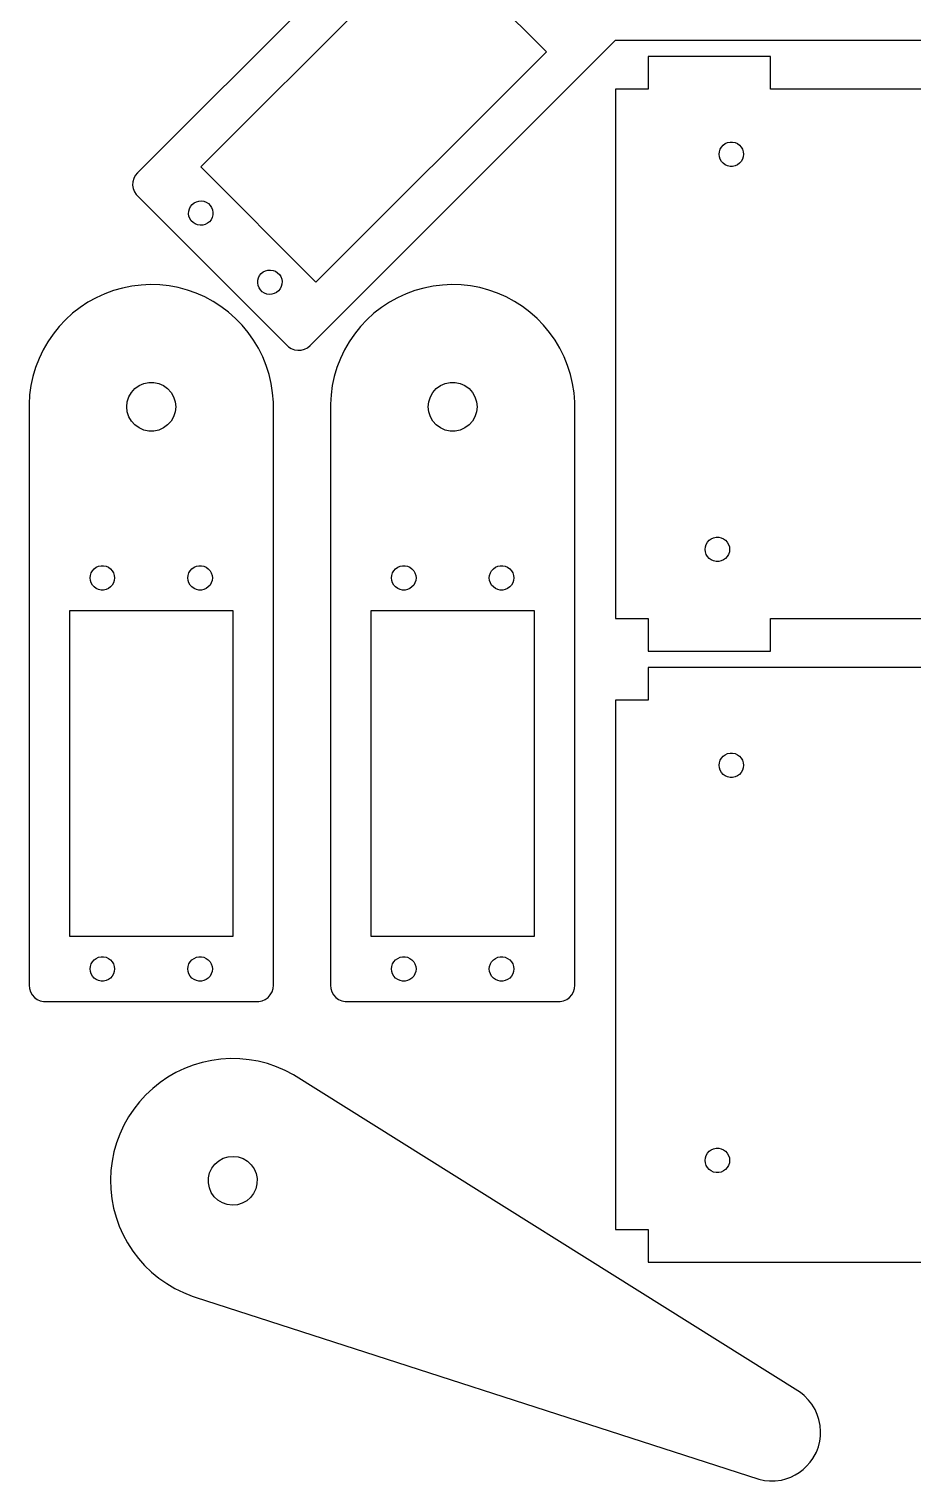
# Model space of a CAD drawing. Header units: metres. Extents: x -109 to 108, y -139 to 153.
# Drawn here: x -108.6 to -0.1, y -138.8 to 39.4 of the extents above; entities that cross this region are included whole.
import ezdxf

# ---------------------------------------------------------------- set-up
doc = ezdxf.new("R2010")
doc.units = ezdxf.units.M

msp = doc.modelspace()

# ---------------------------------------------------------------- linework, layer by layer
for p, q in [((-36.6091, 80.4173), (-95.299, 21.7274)), ((-87.5208, 22.4345), (-59.2365, 50.7188)), ((-59.2365, 50.7188), (-45.0944, 36.5767)), ((-74.0858, 0.51422), (-36.6, 38)), ((-36.6, 38), (36.6, 38)), ((-45.0944, 36.5767), (-73.3787, 8.29239)), ((-17.6, 36), (-32.6, 36)), ((-32.6, 36), (-32.6, 32)), ((-17.6, 32), (-17.6, 36)), ((-32.6, 32), (-36.6, 32)), ((-36.6, 32), (-36.6, -33)), ((17.6, 32), (-17.6, 32)), ((-23.6135, 24.8817), (-23.4037, 25.1147)), ((-23.4037, 25.1147), (-23.15, 25.299)), ((-23.15, 25.299), (-22.8635, 25.4266)), ((-22.8635, 25.4266), (-22.5568, 25.4918)), ((-22.5568, 25.4918), (-22.2432, 25.4918)), ((-22.2432, 25.4918), (-21.9365, 25.4266)), ((-21.9365, 25.4266), (-21.65, 25.299)), ((-21.65, 25.299), (-21.3963, 25.1147)), ((-21.3963, 25.1147), (-21.1865, 24.8817)), ((-23.9, 24), (-23.8672, 24.3119)), ((-23.8672, 23.6881), (-23.9, 24)), ((-23.8672, 24.3119), (-23.7703, 24.6101)), ((-23.7703, 23.3899), (-23.8672, 23.6881)), ((-23.7703, 24.6101), (-23.6135, 24.8817)), ((-23.6135, 23.1183), (-23.7703, 23.3899)), ((-21.1865, 24.8817), (-21.0297, 24.6101)), ((-21.0297, 23.3899), (-21.1865, 23.1183)), ((-21.0297, 24.6101), (-20.9328, 24.3119)), ((-20.9328, 23.6881), (-21.0297, 23.3899)), ((-20.9328, 24.3119), (-20.9, 24)), ((-20.9, 24), (-20.9328, 23.6881)), ((-95.5621, 21.4025), (-95.7519, 21.03)), ((-95.299, 21.7274), (-95.5621, 21.4025)), ((-73.3787, 8.29239), (-87.5208, 22.4345)), ((-23.4037, 22.8853), (-23.6135, 23.1183)), ((-23.15, 22.701), (-23.4037, 22.8853)), ((-22.8635, 22.5734), (-23.15, 22.701)), ((-22.5568, 22.5082), (-22.8635, 22.5734)), ((-22.2432, 22.5082), (-22.5568, 22.5082)), ((-21.9365, 22.5734), (-22.2432, 22.5082)), ((-21.65, 22.701), (-21.9365, 22.5734)), ((-21.3963, 22.8853), (-21.65, 22.701)), ((-21.1865, 23.1183), (-21.3963, 22.8853)), ((-95.8601, 20.6261), (-95.882, 20.2085)), ((-95.882, 20.2085), (-95.8166, 19.7956)), ((-95.7519, 21.03), (-95.8601, 20.6261)), ((-95.8166, 19.7956), (-95.6668, 19.4052)), ((-95.6668, 19.4052), (-95.4391, 19.0546)), ((-95.4391, 19.0546), (-95.2912, 18.9067)), ((-95.2912, 18.9067), (-95.299, 18.899)), ((-95.299, 18.899), (-76.9142, 0.51422)), ((-88.7788, 17.5946), (-88.5815, 17.8383)), ((-88.5815, 17.8383), (-88.3378, 18.0357)), ((-88.3378, 18.0357), (-88.0584, 18.178)), ((-88.0584, 18.178), (-87.7555, 18.2592)), ((-87.7555, 18.2592), (-87.4423, 18.2756)), ((-87.4423, 18.2756), (-87.1326, 18.2266)), ((-87.1326, 18.2266), (-86.8398, 18.1142)), ((-86.8398, 18.1142), (-86.5768, 17.9434)), ((-86.5768, 17.9434), (-86.3551, 17.7216)), ((-89.0187, 16.6992), (-89.0023, 17.0123)), ((-88.9697, 16.3895), (-89.0187, 16.6992)), ((-89.0023, 17.0123), (-88.9212, 17.3152)), ((-88.8573, 16.0967), (-88.9697, 16.3895)), ((-88.9212, 17.3152), (-88.7788, 17.5946)), ((-88.6865, 15.8337), (-88.8573, 16.0967)), ((-86.3551, 17.7216), (-86.1843, 17.4587)), ((-86.1204, 16.2401), (-86.2628, 15.9607)), ((-86.1843, 17.4587), (-86.0719, 17.1659)), ((-86.0393, 16.543), (-86.1204, 16.2401)), ((-86.0719, 17.1659), (-86.0229, 16.8562)), ((-86.0229, 16.8562), (-86.0393, 16.543)), ((-88.4648, 15.612), (-88.6865, 15.8337)), ((-88.2018, 15.4412), (-88.4648, 15.612)), ((-87.909, 15.3288), (-88.2018, 15.4412)), ((-87.5993, 15.2797), (-87.909, 15.3288)), ((-87.2862, 15.2961), (-87.5993, 15.2797)), ((-86.9833, 15.3773), (-87.2862, 15.2961)), ((-86.7039, 15.5197), (-86.9833, 15.3773)), ((-86.4602, 15.717), (-86.7039, 15.5197)), ((-86.2628, 15.9607), (-86.4602, 15.717)), ((-80.4359, 8.82994), (-80.2935, 9.10936)), ((-80.2935, 9.10936), (-80.0962, 9.35306)), ((-80.0962, 9.35306), (-79.8525, 9.5504)), ((-79.8525, 9.5504), (-79.5731, 9.69276)), ((-79.5731, 9.69276), (-79.2702, 9.77393)), ((-79.2702, 9.77393), (-78.957, 9.79034)), ((-78.957, 9.79034), (-78.6473, 9.74129)), ((-78.6473, 9.74129), (-78.3545, 9.62891)), ((-78.3545, 9.62891), (-78.0915, 9.45811)), ((-78.0915, 9.45811), (-77.8698, 9.23637)), ((-77.8698, 9.23637), (-77.699, 8.97337)), ((-77.699, 8.97337), (-77.5866, 8.68062)), ((-98.2353, 7.26584), (-99.316, 6.86818)), ((-97.1271, 7.57941), (-98.2353, 7.26584)), ((-95.9982, 7.80704), (-97.1271, 7.57941)), ((-94.8552, 7.94739), (-95.9982, 7.80704)), ((-93.7047, 7.99963), (-94.8552, 7.94739)), ((-92.5537, 7.96346), (-93.7047, 7.99963)), ((-91.4088, 7.83908), (-92.5537, 7.96346)), ((-90.2768, 7.62723), (-91.4088, 7.83908)), ((-89.1644, 7.32916), (-90.2768, 7.62723)), ((-88.0781, 6.94664), (-89.1644, 7.32916)), ((-80.5335, 8.2139), (-80.5171, 8.52705)), ((-80.4844, 7.90416), (-80.5335, 8.2139)), ((-80.5171, 8.52705), (-80.4359, 8.82994)), ((-80.372, 7.6114), (-80.4844, 7.90416)), ((-80.2012, 7.34842), (-80.372, 7.6114)), ((-79.9795, 7.12668), (-80.2012, 7.34842)), ((-77.9749, 7.23174), (-78.2186, 7.03439)), ((-77.7775, 7.47543), (-77.9749, 7.23174)), ((-77.6352, 7.75484), (-77.7775, 7.47543)), ((-77.554, 8.05774), (-77.6352, 7.75484)), ((-77.5866, 8.68062), (-77.5376, 8.3709)), ((-77.5376, 8.3709), (-77.554, 8.05774)), ((-61.2353, 7.26584), (-62.316, 6.86818)), ((-60.1271, 7.57941), (-61.2353, 7.26584)), ((-58.9982, 7.80704), (-60.1271, 7.57941)), ((-57.8552, 7.94739), (-58.9982, 7.80704)), ((-56.7047, 7.99963), (-57.8552, 7.94739)), ((-55.5537, 7.96346), (-56.7047, 7.99963)), ((-54.4088, 7.83908), (-55.5537, 7.96346)), ((-53.2768, 7.62723), (-54.4088, 7.83908)), ((-52.1644, 7.32916), (-53.2768, 7.62723)), ((-51.0781, 6.94664), (-52.1644, 7.32916)), ((-101.37, 5.83046), (-102.332, 5.1965)), ((-100.363, 6.38878), (-101.37, 5.83046)), ((-99.316, 6.86818), (-100.363, 6.38878)), ((-87.0244, 6.4819), (-88.0781, 6.94664)), ((-86.0095, 5.9377), (-87.0244, 6.4819)), ((-85.0393, 5.31723), (-86.0095, 5.9377)), ((-79.7165, 6.95589), (-79.9795, 7.12668)), ((-79.4238, 6.84351), (-79.7165, 6.95589)), ((-79.114, 6.79445), (-79.4238, 6.84351)), ((-78.8009, 6.81087), (-79.114, 6.79445)), ((-78.498, 6.89203), (-78.8009, 6.81087)), ((-78.2186, 7.03439), (-78.498, 6.89203)), ((-64.3704, 5.83046), (-65.3318, 5.1965)), ((-63.3632, 6.38878), (-64.3704, 5.83046)), ((-62.316, 6.86818), (-63.3632, 6.38878)), ((-50.0244, 6.4819), (-51.0781, 6.94664)), ((-49.0095, 5.9377), (-50.0244, 6.4819)), ((-48.0393, 5.31723), (-49.0095, 5.9377)), ((-104.132, 3.68039), (-104.921, 2.84088)), ((-103.262, 4.47382), (-104.132, 3.68039)), ((-102.332, 5.1965), (-103.262, 4.47382)), ((-84.1196, 4.62416), (-85.0393, 5.31723)), ((-83.2368, 3.8445), (-84.1196, 4.62416)), ((-82.4353, 3.01749), (-83.2368, 3.8445)), ((-67.1323, 3.68039), (-67.9206, 2.84088)), ((-66.2618, 4.47382), (-67.1323, 3.68039)), ((-65.3318, 5.1965), (-66.2618, 4.47382)), ((-47.1196, 4.62416), (-48.0393, 5.31723)), ((-46.2368, 3.8445), (-47.1196, 4.62416)), ((-45.4353, 3.01749), (-46.2368, 3.8445)), ((-105.658, 1.92233), (-106.307, 0.97098)), ((-104.921, 2.84088), (-105.658, 1.92233)), ((-81.6997, 2.13141), (-82.4353, 3.01749)), ((-81.0342, 1.19153), (-81.6997, 2.13141)), ((-68.6578, 1.92233), (-69.3068, 0.97098)), ((-67.9206, 2.84088), (-68.6578, 1.92233)), ((-44.6997, 2.13141), (-45.4353, 3.01749)), ((-44.0342, 1.19153), (-44.6997, 2.13141)), ((-106.307, 0.97098), (-106.881, -0.02737)), ((-80.4303, 0.18037), (-81.0342, 1.19153)), ((-79.9182, -0.85117), (-80.4303, 0.18037)), ((-76.9142, 0.51422), (-76.9065, 0.52197)), ((-76.9065, 0.52197), (-76.7586, 0.37415)), ((-76.7586, 0.37415), (-76.408, 0.14642)), ((-76.408, 0.14642), (-76.0176, -0.00342)), ((-75.1871, -0.04694), (-74.7833, 0.06128)), ((-74.7833, 0.06128), (-74.4107, 0.2511)), ((-74.4107, 0.2511), (-74.0858, 0.51422)), ((-69.3068, 0.97098), (-69.8809, -0.02737)), ((-43.4303, 0.18037), (-44.0342, 1.19153)), ((-42.9182, -0.85117), (-43.4303, 0.18037)), ((-107.377, -1.06682), (-107.8, -2.16602)), ((-106.881, -0.02737), (-107.377, -1.06682)), ((-79.4868, -1.91895), (-79.9182, -0.85117)), ((-76.0176, -0.00342), (-75.6047, -0.06883)), ((-75.6047, -0.06883), (-75.1871, -0.04694)), ((-70.3767, -1.06682), (-70.7997, -2.16602)), ((-69.8809, -0.02737), (-70.3767, -1.06682)), ((-42.4868, -1.91895), (-42.9182, -0.85117)), ((-108.129, -3.26965), (-108.372, -4.39528)), ((-107.8, -2.16602), (-108.129, -3.26965)), ((-79.1386, -3.01666), (-79.4868, -1.91895)), ((-78.8756, -4.13788), (-79.1386, -3.01666)), ((-71.1287, -3.26965), (-71.3721, -4.39528)), ((-70.7997, -2.16602), (-71.1287, -3.26965)), ((-42.1386, -3.01666), (-42.4868, -1.91895)), ((-41.8756, -4.13788), (-42.1386, -3.01666)), ((-108.372, -4.39528), (-108.528, -5.53627)), ((-96.3406, -5.7798), (-96.027, -5.23665)), ((-96.027, -5.23665), (-95.6074, -4.77057)), ((-95.6074, -4.77057), (-95.1, -4.40193)), ((-95.1, -4.40193), (-94.527, -4.14684)), ((-94.527, -4.14684), (-93.9136, -4.01645)), ((-93.9136, -4.01645), (-93.2864, -4.01645)), ((-93.2864, -4.01645), (-92.673, -4.14684)), ((-92.673, -4.14684), (-92.1, -4.40193)), ((-92.1, -4.40193), (-91.5926, -4.77057)), ((-91.5926, -4.77057), (-91.173, -5.23665)), ((-91.173, -5.23665), (-90.8594, -5.7798)), ((-78.6994, -5.27596), (-78.8756, -4.13788)), ((-78.6111, -6.42419), (-78.6994, -5.27596)), ((-71.3721, -4.39528), (-71.5284, -5.53627)), ((-59.3406, -5.7798), (-59.027, -5.23665)), ((-59.027, -5.23665), (-58.6074, -4.77057)), ((-58.6074, -4.77057), (-58.1, -4.40193)), ((-58.1, -4.40193), (-57.527, -4.14684)), ((-57.527, -4.14684), (-56.9136, -4.01645)), ((-56.9136, -4.01645), (-56.2864, -4.01645)), ((-56.2864, -4.01645), (-55.673, -4.14684)), ((-55.673, -4.14684), (-55.1, -4.40193)), ((-55.1, -4.40193), (-54.5926, -4.77057)), ((-54.5926, -4.77057), (-54.173, -5.23665)), ((-54.173, -5.23665), (-53.8594, -5.7798)), ((-41.6994, -5.27596), (-41.8756, -4.13788)), ((-41.6111, -6.42419), (-41.6994, -5.27596)), ((-108.597, -6.68587), (-108.6, -7)), ((-108.6, -7), (-108.6, -78)), ((-108.528, -5.53627), (-108.597, -6.68587)), ((-96.6, -7), (-96.5344, -6.37627)), ((-96.5344, -7.62373), (-96.6, -7)), ((-96.5344, -6.37627), (-96.3406, -5.7798)), ((-90.8594, -5.7798), (-90.6656, -6.37627)), ((-90.6656, -6.37627), (-90.6, -7)), ((-90.6, -7), (-90.6656, -7.62373)), ((-78.6, -78), (-78.6111, -6.42419)), ((-71.5967, -6.68587), (-71.6, -7)), ((-71.6, -7), (-71.6, -78)), ((-71.5284, -5.53627), (-71.5967, -6.68587)), ((-59.6, -7), (-59.5344, -6.37627)), ((-59.5344, -7.62373), (-59.6, -7)), ((-59.5344, -6.37627), (-59.3406, -5.7798)), ((-53.8594, -5.7798), (-53.6656, -6.37627)), ((-53.6656, -6.37627), (-53.6, -7)), ((-53.6, -7), (-53.6656, -7.62373)), ((-41.6, -78), (-41.6111, -6.42419)), ((-96.3406, -8.2202), (-96.5344, -7.62373)), ((-96.027, -8.76335), (-96.3406, -8.2202)), ((-95.6074, -9.22943), (-96.027, -8.76335)), ((-91.173, -8.76335), (-91.5926, -9.22943)), ((-90.8594, -8.2202), (-91.173, -8.76335)), ((-90.6656, -7.62373), (-90.8594, -8.2202)), ((-59.3406, -8.2202), (-59.5344, -7.62373)), ((-59.027, -8.76335), (-59.3406, -8.2202)), ((-58.6074, -9.22943), (-59.027, -8.76335)), ((-54.173, -8.76335), (-54.5926, -9.22943)), ((-53.8594, -8.2202), (-54.173, -8.76335)), ((-53.6656, -7.62373), (-53.8594, -8.2202)), ((-95.1, -9.59807), (-95.6074, -9.22943)), ((-94.527, -9.85316), (-95.1, -9.59807)), ((-93.9136, -9.98357), (-94.527, -9.85316)), ((-93.2864, -9.98357), (-93.9136, -9.98357)), ((-92.673, -9.85316), (-93.2864, -9.98357)), ((-92.1, -9.59807), (-92.673, -9.85316)), ((-91.5926, -9.22943), (-92.1, -9.59807)), ((-58.1, -9.59807), (-58.6074, -9.22943)), ((-57.527, -9.85316), (-58.1, -9.59807)), ((-56.9136, -9.98357), (-57.527, -9.85316)), ((-56.2864, -9.98357), (-56.9136, -9.98357)), ((-55.673, -9.85316), (-56.2864, -9.98357)), ((-55.1, -9.59807), (-55.673, -9.85316)), ((-54.5926, -9.22943), (-55.1, -9.59807)), ((-24.85, -23.201), (-24.5635, -23.0734)), ((-24.5635, -23.0734), (-24.2568, -23.0082)), ((-24.2568, -23.0082), (-23.9432, -23.0082)), ((-23.9432, -23.0082), (-23.6365, -23.0734)), ((-23.6365, -23.0734), (-23.35, -23.201)), ((-25.6, -24.5), (-25.5672, -24.1881)), ((-25.5672, -24.8119), (-25.6, -24.5)), ((-25.5672, -24.1881), (-25.4703, -23.8899)), ((-25.4703, -25.1101), (-25.5672, -24.8119)), ((-25.4703, -23.8899), (-25.3135, -23.6183)), ((-25.3135, -23.6183), (-25.1037, -23.3853)), ((-25.1037, -23.3853), (-24.85, -23.201)), ((-23.35, -23.201), (-23.0963, -23.3853)), ((-23.0963, -23.3853), (-22.8865, -23.6183)), ((-22.8865, -23.6183), (-22.7297, -23.8899)), ((-22.7297, -23.8899), (-22.6328, -24.1881)), ((-22.6328, -24.8119), (-22.7297, -25.1101)), ((-22.6328, -24.1881), (-22.6, -24.5)), ((-22.6, -24.5), (-22.6328, -24.8119)), ((-100.604, -26.8853), (-100.35, -26.701)), ((-100.35, -26.701), (-100.064, -26.5734)), ((-100.064, -26.5734), (-99.7568, -26.5082)), ((-99.7568, -26.5082), (-99.4432, -26.5082)), ((-99.4432, -26.5082), (-99.1365, -26.5734)), ((-99.1365, -26.5734), (-98.85, -26.701)), ((-98.85, -26.701), (-98.5963, -26.8853)), ((-88.6037, -26.8853), (-88.35, -26.701)), ((-88.35, -26.701), (-88.0635, -26.5734)), ((-88.0635, -26.5734), (-87.7568, -26.5082)), ((-87.7568, -26.5082), (-87.4432, -26.5082)), ((-87.4432, -26.5082), (-87.1365, -26.5734)), ((-87.1365, -26.5734), (-86.85, -26.701)), ((-86.85, -26.701), (-86.5963, -26.8853)), ((-63.6037, -26.8853), (-63.35, -26.701)), ((-63.35, -26.701), (-63.0635, -26.5734)), ((-63.0635, -26.5734), (-62.7568, -26.5082)), ((-62.7568, -26.5082), (-62.4432, -26.5082)), ((-62.4432, -26.5082), (-62.1365, -26.5734)), ((-62.1365, -26.5734), (-61.85, -26.701)), ((-61.85, -26.701), (-61.5963, -26.8853)), ((-51.6037, -26.8853), (-51.35, -26.701)), ((-51.35, -26.701), (-51.0635, -26.5734)), ((-51.0635, -26.5734), (-50.7568, -26.5082)), ((-50.7568, -26.5082), (-50.4432, -26.5082)), ((-50.4432, -26.5082), (-50.1365, -26.5734)), ((-50.1365, -26.5734), (-49.85, -26.701)), ((-49.85, -26.701), (-49.5963, -26.8853)), ((-25.3135, -25.3817), (-25.4703, -25.1101)), ((-25.1037, -25.6147), (-25.3135, -25.3817)), ((-24.85, -25.799), (-25.1037, -25.6147)), ((-24.5635, -25.9266), (-24.85, -25.799)), ((-24.2568, -25.9918), (-24.5635, -25.9266)), ((-23.9432, -25.9918), (-24.2568, -25.9918)), ((-23.6365, -25.9266), (-23.9432, -25.9918)), ((-23.35, -25.799), (-23.6365, -25.9266)), ((-23.0963, -25.6147), (-23.35, -25.799)), ((-22.8865, -25.3817), (-23.0963, -25.6147)), ((-22.7297, -25.1101), (-22.8865, -25.3817)), ((-101.1, -28), (-101.067, -27.6881)), ((-101.067, -28.3119), (-101.1, -28)), ((-101.067, -27.6881), (-100.97, -27.3899)), ((-100.97, -28.6101), (-101.067, -28.3119)), ((-100.97, -27.3899), (-100.814, -27.1183)), ((-100.814, -27.1183), (-100.604, -26.8853)), ((-98.5963, -26.8853), (-98.3865, -27.1183)), ((-98.3865, -27.1183), (-98.2297, -27.3899)), ((-98.2297, -27.3899), (-98.1328, -27.6881)), ((-98.1328, -28.3119), (-98.2297, -28.6101)), ((-98.1328, -27.6881), (-98.1, -28)), ((-98.1, -28), (-98.1328, -28.3119)), ((-89.1, -28), (-89.0672, -27.6881)), ((-89.0672, -28.3119), (-89.1, -28)), ((-89.0672, -27.6881), (-88.9703, -27.3899)), ((-88.9703, -28.6101), (-89.0672, -28.3119)), ((-88.9703, -27.3899), (-88.8135, -27.1183)), ((-88.8135, -27.1183), (-88.6037, -26.8853)), ((-86.5963, -26.8853), (-86.3865, -27.1183)), ((-86.3865, -27.1183), (-86.2297, -27.3899)), ((-86.2297, -27.3899), (-86.1328, -27.6881)), ((-86.1328, -28.3119), (-86.2297, -28.6101)), ((-86.1328, -27.6881), (-86.1, -28)), ((-86.1, -28), (-86.1328, -28.3119)), ((-64.1, -28), (-64.0672, -27.6881)), ((-64.0672, -28.3119), (-64.1, -28)), ((-64.0672, -27.6881), (-63.9703, -27.3899)), ((-63.9703, -28.6101), (-64.0672, -28.3119)), ((-63.9703, -27.3899), (-63.8135, -27.1183)), ((-63.8135, -27.1183), (-63.6037, -26.8853)), ((-61.5963, -26.8853), (-61.3865, -27.1183)), ((-61.3865, -27.1183), (-61.2297, -27.3899)), ((-61.2297, -27.3899), (-61.1328, -27.6881)), ((-61.1328, -28.3119), (-61.2297, -28.6101)), ((-61.1328, -27.6881), (-61.1, -28)), ((-61.1, -28), (-61.1328, -28.3119)), ((-52.1, -28), (-52.0672, -27.6881)), ((-52.0672, -28.3119), (-52.1, -28)), ((-52.0672, -27.6881), (-51.9703, -27.3899)), ((-51.9703, -28.6101), (-52.0672, -28.3119)), ((-51.9703, -27.3899), (-51.8135, -27.1183)), ((-51.8135, -27.1183), (-51.6037, -26.8853)), ((-49.5963, -26.8853), (-49.3865, -27.1183)), ((-49.3865, -27.1183), (-49.2297, -27.3899)), ((-49.2297, -27.3899), (-49.1328, -27.6881)), ((-49.1328, -28.3119), (-49.2297, -28.6101)), ((-49.1328, -27.6881), (-49.1, -28)), ((-49.1, -28), (-49.1328, -28.3119)), ((-100.814, -28.8817), (-100.97, -28.6101)), ((-100.604, -29.1147), (-100.814, -28.8817)), ((-100.35, -29.299), (-100.604, -29.1147)), ((-100.064, -29.4266), (-100.35, -29.299)), ((-99.7568, -29.4918), (-100.064, -29.4266)), ((-99.4432, -29.4918), (-99.7568, -29.4918)), ((-99.1365, -29.4266), (-99.4432, -29.4918)), ((-98.85, -29.299), (-99.1365, -29.4266)), ((-98.5963, -29.1147), (-98.85, -29.299)), ((-98.3865, -28.8817), (-98.5963, -29.1147)), ((-98.2297, -28.6101), (-98.3865, -28.8817)), ((-88.8135, -28.8817), (-88.9703, -28.6101)), ((-88.6037, -29.1147), (-88.8135, -28.8817)), ((-88.35, -29.299), (-88.6037, -29.1147)), ((-88.0635, -29.4266), (-88.35, -29.299)), ((-87.7568, -29.4918), (-88.0635, -29.4266)), ((-87.4432, -29.4918), (-87.7568, -29.4918)), ((-87.1365, -29.4266), (-87.4432, -29.4918)), ((-86.85, -29.299), (-87.1365, -29.4266)), ((-86.5963, -29.1147), (-86.85, -29.299)), ((-86.3865, -28.8817), (-86.5963, -29.1147)), ((-86.2297, -28.6101), (-86.3865, -28.8817)), ((-63.8135, -28.8817), (-63.9703, -28.6101)), ((-63.6037, -29.1147), (-63.8135, -28.8817)), ((-63.35, -29.299), (-63.6037, -29.1147)), ((-63.0635, -29.4266), (-63.35, -29.299)), ((-62.7568, -29.4918), (-63.0635, -29.4266)), ((-62.4432, -29.4918), (-62.7568, -29.4918)), ((-62.1365, -29.4266), (-62.4432, -29.4918)), ((-61.85, -29.299), (-62.1365, -29.4266)), ((-61.5963, -29.1147), (-61.85, -29.299)), ((-61.3865, -28.8817), (-61.5963, -29.1147)), ((-61.2297, -28.6101), (-61.3865, -28.8817)), ((-51.8135, -28.8817), (-51.9703, -28.6101)), ((-51.6037, -29.1147), (-51.8135, -28.8817)), ((-51.35, -29.299), (-51.6037, -29.1147)), ((-51.0635, -29.4266), (-51.35, -29.299)), ((-50.7568, -29.4918), (-51.0635, -29.4266)), ((-50.4432, -29.4918), (-50.7568, -29.4918)), ((-50.1365, -29.4266), (-50.4432, -29.4918)), ((-49.85, -29.299), (-50.1365, -29.4266)), ((-49.5963, -29.1147), (-49.85, -29.299)), ((-49.3865, -28.8817), (-49.5963, -29.1147)), ((-49.2297, -28.6101), (-49.3865, -28.8817)), ((-103.6, -72), (-103.6, -32)), ((-103.6, -32), (-83.6, -32)), ((-83.6, -32), (-83.6, -72)), ((-66.6, -72), (-66.6, -32)), ((-66.6, -32), (-46.6, -32)), ((-46.6, -32), (-46.6, -72)), ((-36.6, -33), (-32.6, -33)), ((-32.6, -33), (-32.6, -37)), ((-17.6, -33), (17.6, -33)), ((-17.6, -37), (-17.6, -33)), ((-32.6, -37), (-17.6, -37)), ((32.4, -39), (-32.6, -39)), ((-32.6, -39), (-32.6, -43)), ((-32.6, -43), (-36.6, -43)), ((-36.6, -43), (-36.6, -108)), ((-23.6135, -50.1183), (-23.4037, -49.8853)), ((-23.4037, -49.8853), (-23.15, -49.701)), ((-23.15, -49.701), (-22.8635, -49.5734)), ((-22.8635, -49.5734), (-22.5568, -49.5082)), ((-22.5568, -49.5082), (-22.2432, -49.5082)), ((-22.2432, -49.5082), (-21.9365, -49.5734)), ((-21.9365, -49.5734), (-21.65, -49.701)), ((-21.65, -49.701), (-21.3963, -49.8853)), ((-21.3963, -49.8853), (-21.1865, -50.1183)), ((-23.9, -51), (-23.8672, -50.6881)), ((-23.8672, -51.3119), (-23.9, -51)), ((-23.8672, -50.6881), (-23.7703, -50.3899)), ((-23.7703, -51.6101), (-23.8672, -51.3119)), ((-23.7703, -50.3899), (-23.6135, -50.1183)), ((-23.6135, -51.8817), (-23.7703, -51.6101)), ((-21.1865, -50.1183), (-21.0297, -50.3899)), ((-21.0297, -51.6101), (-21.1865, -51.8817)), ((-21.0297, -50.3899), (-20.9328, -50.6881)), ((-20.9328, -51.3119), (-21.0297, -51.6101)), ((-20.9328, -50.6881), (-20.9, -51)), ((-20.9, -51), (-20.9328, -51.3119)), ((-23.4037, -52.1147), (-23.6135, -51.8817)), ((-23.15, -52.299), (-23.4037, -52.1147)), ((-22.8635, -52.4266), (-23.15, -52.299)), ((-22.5568, -52.4918), (-22.8635, -52.4266)), ((-22.2432, -52.4918), (-22.5568, -52.4918)), ((-21.9365, -52.4266), (-22.2432, -52.4918)), ((-21.65, -52.299), (-21.9365, -52.4266)), ((-21.3963, -52.1147), (-21.65, -52.299)), ((-21.1865, -51.8817), (-21.3963, -52.1147)), ((-83.6, -72), (-103.6, -72)), ((-46.6, -72), (-66.6, -72)), ((-100.604, -74.8853), (-100.35, -74.701)), ((-100.35, -74.701), (-100.064, -74.5734)), ((-100.064, -74.5734), (-99.7568, -74.5082)), ((-99.7568, -74.5082), (-99.4432, -74.5082)), ((-99.4432, -74.5082), (-99.1365, -74.5734)), ((-99.1365, -74.5734), (-98.85, -74.701)), ((-98.85, -74.701), (-98.5963, -74.8853)), ((-88.6037, -74.8853), (-88.35, -74.701)), ((-88.35, -74.701), (-88.0635, -74.5734)), ((-88.0635, -74.5734), (-87.7568, -74.5082)), ((-87.7568, -74.5082), (-87.4432, -74.5082)), ((-87.4432, -74.5082), (-87.1365, -74.5734)), ((-87.1365, -74.5734), (-86.85, -74.701)), ((-86.85, -74.701), (-86.5963, -74.8853)), ((-63.6037, -74.8853), (-63.35, -74.701)), ((-63.35, -74.701), (-63.0635, -74.5734)), ((-63.0635, -74.5734), (-62.7568, -74.5082)), ((-62.7568, -74.5082), (-62.4432, -74.5082)), ((-62.4432, -74.5082), (-62.1365, -74.5734)), ((-62.1365, -74.5734), (-61.85, -74.701)), ((-61.85, -74.701), (-61.5963, -74.8853)), ((-51.6037, -74.8853), (-51.35, -74.701)), ((-51.35, -74.701), (-51.0635, -74.5734)), ((-51.0635, -74.5734), (-50.7568, -74.5082)), ((-50.7568, -74.5082), (-50.4432, -74.5082)), ((-50.4432, -74.5082), (-50.1365, -74.5734)), ((-50.1365, -74.5734), (-49.85, -74.701)), ((-49.85, -74.701), (-49.5963, -74.8853)), ((-101.1, -76), (-101.067, -75.6881)), ((-101.067, -76.3119), (-101.1, -76)), ((-101.067, -75.6881), (-100.97, -75.3899)), ((-100.97, -76.6101), (-101.067, -76.3119)), ((-100.97, -75.3899), (-100.814, -75.1183)), ((-100.814, -76.8817), (-100.97, -76.6101)), ((-100.814, -75.1183), (-100.604, -74.8853)), ((-98.5963, -74.8853), (-98.3865, -75.1183)), ((-98.3865, -75.1183), (-98.2297, -75.3899)), ((-98.2297, -76.6101), (-98.3865, -76.8817)), ((-98.2297, -75.3899), (-98.1328, -75.6881)), ((-98.1328, -76.3119), (-98.2297, -76.6101)), ((-98.1328, -75.6881), (-98.1, -76)), ((-98.1, -76), (-98.1328, -76.3119)), ((-89.1, -76), (-89.0672, -75.6881)), ((-89.0672, -76.3119), (-89.1, -76)), ((-89.0672, -75.6881), (-88.9703, -75.3899)), ((-88.9703, -76.6101), (-89.0672, -76.3119)), ((-88.9703, -75.3899), (-88.8135, -75.1183)), ((-88.8135, -76.8817), (-88.9703, -76.6101)), ((-88.8135, -75.1183), (-88.6037, -74.8853)), ((-86.5963, -74.8853), (-86.3865, -75.1183)), ((-86.3865, -75.1183), (-86.2297, -75.3899)), ((-86.2297, -76.6101), (-86.3865, -76.8817)), ((-86.2297, -75.3899), (-86.1328, -75.6881)), ((-86.1328, -76.3119), (-86.2297, -76.6101)), ((-86.1328, -75.6881), (-86.1, -76)), ((-86.1, -76), (-86.1328, -76.3119)), ((-64.1, -76), (-64.0672, -75.6881)), ((-64.0672, -76.3119), (-64.1, -76)), ((-64.0672, -75.6881), (-63.9703, -75.3899)), ((-63.9703, -76.6101), (-64.0672, -76.3119)), ((-63.9703, -75.3899), (-63.8135, -75.1183)), ((-63.8135, -76.8817), (-63.9703, -76.6101)), ((-63.8135, -75.1183), (-63.6037, -74.8853)), ((-61.5963, -74.8853), (-61.3865, -75.1183)), ((-61.3865, -75.1183), (-61.2297, -75.3899)), ((-61.2297, -76.6101), (-61.3865, -76.8817)), ((-61.2297, -75.3899), (-61.1328, -75.6881)), ((-61.1328, -76.3119), (-61.2297, -76.6101)), ((-61.1328, -75.6881), (-61.1, -76)), ((-61.1, -76), (-61.1328, -76.3119)), ((-52.1, -76), (-52.0672, -75.6881)), ((-52.0672, -76.3119), (-52.1, -76)), ((-52.0672, -75.6881), (-51.9703, -75.3899)), ((-51.9703, -76.6101), (-52.0672, -76.3119)), ((-51.9703, -75.3899), (-51.8135, -75.1183)), ((-51.8135, -76.8817), (-51.9703, -76.6101)), ((-51.8135, -75.1183), (-51.6037, -74.8853)), ((-49.5963, -74.8853), (-49.3865, -75.1183)), ((-49.3865, -75.1183), (-49.2297, -75.3899)), ((-49.2297, -76.6101), (-49.3865, -76.8817)), ((-49.2297, -75.3899), (-49.1328, -75.6881)), ((-49.1328, -76.3119), (-49.2297, -76.6101)), ((-49.1328, -75.6881), (-49.1, -76)), ((-49.1, -76), (-49.1328, -76.3119)), ((-108.6, -78), (-108.556, -78.4158)), ((-100.604, -77.1147), (-100.814, -76.8817)), ((-100.35, -77.299), (-100.604, -77.1147)), ((-100.064, -77.4266), (-100.35, -77.299)), ((-99.7568, -77.4918), (-100.064, -77.4266)), ((-99.4432, -77.4918), (-99.7568, -77.4918)), ((-99.1365, -77.4266), (-99.4432, -77.4918)), ((-98.85, -77.299), (-99.1365, -77.4266)), ((-98.5963, -77.1147), (-98.85, -77.299)), ((-98.3865, -76.8817), (-98.5963, -77.1147)), ((-88.6037, -77.1147), (-88.8135, -76.8817)), ((-88.35, -77.299), (-88.6037, -77.1147)), ((-88.0635, -77.4266), (-88.35, -77.299)), ((-87.7568, -77.4918), (-88.0635, -77.4266)), ((-87.4432, -77.4918), (-87.7568, -77.4918)), ((-87.1365, -77.4266), (-87.4432, -77.4918)), ((-86.85, -77.299), (-87.1365, -77.4266)), ((-86.5963, -77.1147), (-86.85, -77.299)), ((-86.3865, -76.8817), (-86.5963, -77.1147)), ((-78.6437, -78.4158), (-78.6, -78)), ((-71.6, -78), (-71.5563, -78.4158)), ((-63.6037, -77.1147), (-63.8135, -76.8817)), ((-63.35, -77.299), (-63.6037, -77.1147)), ((-63.0635, -77.4266), (-63.35, -77.299)), ((-62.7568, -77.4918), (-63.0635, -77.4266)), ((-62.4432, -77.4918), (-62.7568, -77.4918)), ((-62.1365, -77.4266), (-62.4432, -77.4918)), ((-61.85, -77.299), (-62.1365, -77.4266)), ((-61.5963, -77.1147), (-61.85, -77.299)), ((-61.3865, -76.8817), (-61.5963, -77.1147)), ((-51.6037, -77.1147), (-51.8135, -76.8817)), ((-51.35, -77.299), (-51.6037, -77.1147)), ((-51.0635, -77.4266), (-51.35, -77.299)), ((-50.7568, -77.4918), (-51.0635, -77.4266)), ((-50.4432, -77.4918), (-50.7568, -77.4918)), ((-50.1365, -77.4266), (-50.4432, -77.4918)), ((-49.85, -77.299), (-50.1365, -77.4266)), ((-49.5963, -77.1147), (-49.85, -77.299)), ((-49.3865, -76.8817), (-49.5963, -77.1147)), ((-41.6437, -78.4158), (-41.6, -78)), ((-108.556, -78.4158), (-108.427, -78.8135)), ((-108.427, -78.8135), (-108.218, -79.1756)), ((-108.218, -79.1756), (-107.938, -79.4863)), ((-107.938, -79.4863), (-107.6, -79.732)), ((-107.6, -79.732), (-107.218, -79.9021)), ((-107.218, -79.9021), (-106.809, -79.989)), ((-106.809, -79.989), (-106.6, -79.989)), ((-106.6, -79.989), (-106.6, -80)), ((-106.6, -80), (-80.6, -80)), ((-80.6, -79.989), (-80.391, -79.989)), ((-80.6, -80), (-80.6, -79.989)), ((-80.391, -79.989), (-79.982, -79.9021)), ((-79.982, -79.9021), (-79.6, -79.732)), ((-79.6, -79.732), (-79.2617, -79.4863)), ((-79.2617, -79.4863), (-78.982, -79.1756)), ((-78.982, -79.1756), (-78.7729, -78.8135)), ((-78.7729, -78.8135), (-78.6437, -78.4158)), ((-71.5563, -78.4158), (-71.4271, -78.8135)), ((-71.4271, -78.8135), (-71.218, -79.1756)), ((-71.218, -79.1756), (-70.9383, -79.4863)), ((-70.9383, -79.4863), (-70.6, -79.732)), ((-70.6, -79.732), (-70.218, -79.9021)), ((-70.218, -79.9021), (-69.809, -79.989)), ((-69.809, -79.989), (-69.6, -79.989)), ((-69.6, -79.989), (-69.6, -80)), ((-69.6, -80), (-43.6, -80)), ((-43.6, -79.989), (-43.391, -79.989)), ((-43.6, -80), (-43.6, -79.989)), ((-43.391, -79.989), (-42.982, -79.9021)), ((-42.982, -79.9021), (-42.6, -79.732)), ((-42.6, -79.732), (-42.2617, -79.4863)), ((-42.2617, -79.4863), (-41.982, -79.1756)), ((-41.982, -79.1756), (-41.7729, -78.8135)), ((-41.7729, -78.8135), (-41.6437, -78.4158)), ((-86.1789, -87.2234), (-87.3303, -87.4713)), ((-85.0377, -87.0691), (-86.1789, -87.2234)), ((-83.8879, -87.0028), (-85.0377, -87.0691)), ((-82.7365, -87.0249), (-83.8879, -87.0028)), ((-81.5902, -87.1353), (-82.7365, -87.0249)), ((-80.4557, -87.3333), (-81.5902, -87.1353)), ((-90.5726, -88.7191), (-91.571, -89.2932)), ((-89.5332, -88.2233), (-90.5726, -88.7191)), ((-88.434, -87.8003), (-89.5332, -88.2233)), ((-87.3303, -87.4713), (-88.434, -87.8003)), ((-79.3147, -87.6252), (-80.4557, -87.3333)), ((-78.2245, -87.9963), (-79.3147, -87.6252)), ((-77.166, -88.45), (-78.2245, -87.9963)), ((-76.1227, -88.9965), (-77.166, -88.45)), ((-14.2512, -127.768), (-76.1227, -88.9965)), ((-93.4211, -90.6622), (-94.262, -91.4491)), ((-92.5223, -89.9421), (-93.4211, -90.6622)), ((-91.571, -89.2932), (-92.5223, -89.9421)), ((-95.04, -92.2982), (-95.7506, -93.2044)), ((-94.262, -91.4491), (-95.04, -92.2982)), ((-96.3896, -94.1625), (-96.9651, -95.1901)), ((-95.7506, -93.2044), (-96.3896, -94.1625)), ((-96.9651, -95.1901), (-97.4582, -96.2597)), ((-97.8577, -97.3398), (-98.1732, -98.4474)), ((-97.4582, -96.2597), (-97.8577, -97.3398)), ((-24.5635, -98.0734), (-24.2568, -98.0082)), ((-24.2568, -98.0082), (-23.9432, -98.0082)), ((-23.9432, -98.0082), (-23.6365, -98.0734)), ((-98.4028, -99.5759), (-98.5452, -100.719)), ((-98.1732, -98.4474), (-98.4028, -99.5759)), ((-85.794, -99.954), (-85.3207, -99.5425)), ((-85.3207, -99.5425), (-84.7722, -99.2385)), ((-84.7722, -99.2385), (-84.1724, -99.0551)), ((-84.1724, -99.0551), (-83.5476, -99.0005)), ((-83.5476, -99.0005), (-82.9251, -99.0769)), ((-82.9251, -99.0769), (-82.3321, -99.2811)), ((-82.3321, -99.2811), (-81.7945, -99.6041)), ((-81.7945, -99.6041), (-81.3359, -100.032)), ((-25.6, -99.5), (-25.5672, -99.1881)), ((-25.5672, -99.8119), (-25.6, -99.5)), ((-25.5672, -99.1881), (-25.4703, -98.8899)), ((-25.4703, -98.8899), (-25.3135, -98.6183)), ((-25.3135, -98.6183), (-25.1037, -98.3853)), ((-25.1037, -98.3853), (-24.85, -98.201)), ((-24.85, -98.201), (-24.5635, -98.0734)), ((-23.6365, -98.0734), (-23.35, -98.201)), ((-23.35, -98.201), (-23.0963, -98.3853)), ((-23.0963, -98.3853), (-22.8865, -98.6183)), ((-22.8865, -98.6183), (-22.7297, -98.8899)), ((-22.7297, -98.8899), (-22.6328, -99.1881)), ((-22.6328, -99.1881), (-22.6, -99.5)), ((-22.6, -99.5), (-22.6328, -99.8119)), ((-98.5452, -100.719), (-98.5994, -101.869)), ((-86.5776, -101.634), (-86.4365, -101.023)), ((-86.4365, -101.023), (-86.1715, -100.455)), ((-86.1715, -100.455), (-85.794, -99.954)), ((-81.3359, -100.032), (-80.9761, -100.546)), ((-80.9761, -100.546), (-80.7311, -101.123)), ((-80.7311, -101.123), (-80.6114, -101.739)), ((-25.4703, -100.11), (-25.5672, -99.8119)), ((-25.3135, -100.382), (-25.4703, -100.11)), ((-25.1037, -100.615), (-25.3135, -100.382)), ((-24.85, -100.799), (-25.1037, -100.615)), ((-24.5635, -100.927), (-24.85, -100.799)), ((-24.2568, -100.992), (-24.5635, -100.927)), ((-23.9432, -100.992), (-24.2568, -100.992)), ((-23.6365, -100.927), (-23.9432, -100.992)), ((-23.35, -100.799), (-23.6365, -100.927)), ((-23.0963, -100.615), (-23.35, -100.799)), ((-22.8865, -100.382), (-23.0963, -100.615)), ((-22.7297, -100.11), (-22.8865, -100.382)), ((-22.6328, -99.8119), (-22.7297, -100.11)), ((-98.5994, -101.869), (-98.5635, -103.046)), ((-98.5635, -103.046), (-98.4352, -104.217)), ((-86.5886, -102.261), (-86.5776, -101.634)), ((-86.4689, -102.877), (-86.5886, -102.261)), ((-86.2238, -103.454), (-86.4689, -102.877)), ((-80.7635, -102.977), (-81.0285, -103.545)), ((-80.6224, -102.366), (-80.7635, -102.977)), ((-80.6114, -101.739), (-80.6224, -102.366)), ((-98.4352, -104.217), (-98.2214, -105.349)), ((-85.8641, -103.968), (-86.2238, -103.454)), ((-85.4054, -104.396), (-85.8641, -103.968)), ((-84.8679, -104.719), (-85.4054, -104.396)), ((-84.2748, -104.923), (-84.8679, -104.719)), ((-83.6524, -105), (-84.2748, -104.923)), ((-83.0276, -104.945), (-83.6524, -105)), ((-82.4278, -104.762), (-83.0276, -104.945)), ((-81.8793, -104.457), (-82.4278, -104.762)), ((-81.4059, -104.046), (-81.8793, -104.457)), ((-81.0285, -103.545), (-81.4059, -104.046)), ((-98.2214, -105.349), (-97.9136, -106.486)), ((-97.9136, -106.486), (-97.5273, -107.571)), ((-97.5273, -107.571), (-97.0589, -108.623)), ((-97.0589, -108.623), (-96.5111, -109.636)), ((-36.6, -108), (-32.6, -108)), ((-32.6, -108), (-32.6, -112)), ((-96.5111, -109.636), (-95.8722, -110.625)), ((-95.8722, -110.625), (-95.1744, -111.541)), ((-95.1744, -111.541), (-94.4083, -112.401)), ((-32.6, -112), (32.4, -112)), ((-94.4083, -112.401), (-93.5589, -113.217)), ((-93.5589, -113.217), (-92.6481, -113.964)), ((-92.6481, -113.964), (-91.7036, -114.623)), ((-91.7036, -114.623), (-90.6882, -115.22)), ((-90.6882, -115.22), (-89.6532, -115.724)), ((-89.6532, -115.724), (-88.5824, -116.148)), ((-88.5824, -116.148), (-88.2103, -116.274)), ((-88.2103, -116.274), (-19.0127, -138.641)), ((-13.9128, -127.997), (-14.2512, -127.768)), ((-13.4482, -128.371), (-13.9128, -127.997)), ((-12.9044, -128.923), (-13.4482, -128.371)), ((-12.5246, -129.41), (-12.9044, -128.923)), ((-12.1223, -130.071), (-12.5246, -129.41)), ((-11.8494, -130.672), (-12.1223, -130.071)), ((-11.644, -131.298), (-11.8494, -130.672)), ((-11.4965, -132.026), (-11.644, -131.298)), ((-11.54, -133.945), (-11.4615, -133.364)), ((-11.44, -132.778), (-11.4965, -132.026)), ((-11.4615, -133.364), (-11.44, -132.778)), ((-12.3848, -136.084), (-11.9583, -135.292)), ((-11.9583, -135.292), (-11.7141, -134.645)), ((-11.7141, -134.645), (-11.54, -133.945)), ((-13.5908, -137.454), (-13.1527, -137.049)), ((-13.1527, -137.049), (-12.7115, -136.545)), ((-12.7115, -136.545), (-12.3848, -136.084)), ((-19.0127, -138.641), (-18.3264, -138.785)), ((-18.3264, -138.785), (-17.6908, -138.846)), ((-17.6908, -138.846), (-17.0106, -138.836)), ((-17.0106, -138.836), (-16.2433, -138.731)), ((-16.2433, -138.731), (-15.6853, -138.589)), ((-15.6853, -138.589), (-15.1048, -138.378)), ((-15.1048, -138.378), (-14.5582, -138.114)), ((-14.5582, -138.114), (-14.067, -137.814)), ((-14.067, -137.814), (-13.5908, -137.454))]:
    msp.add_line(p, q)

doc.saveas('drawing.dxf')
